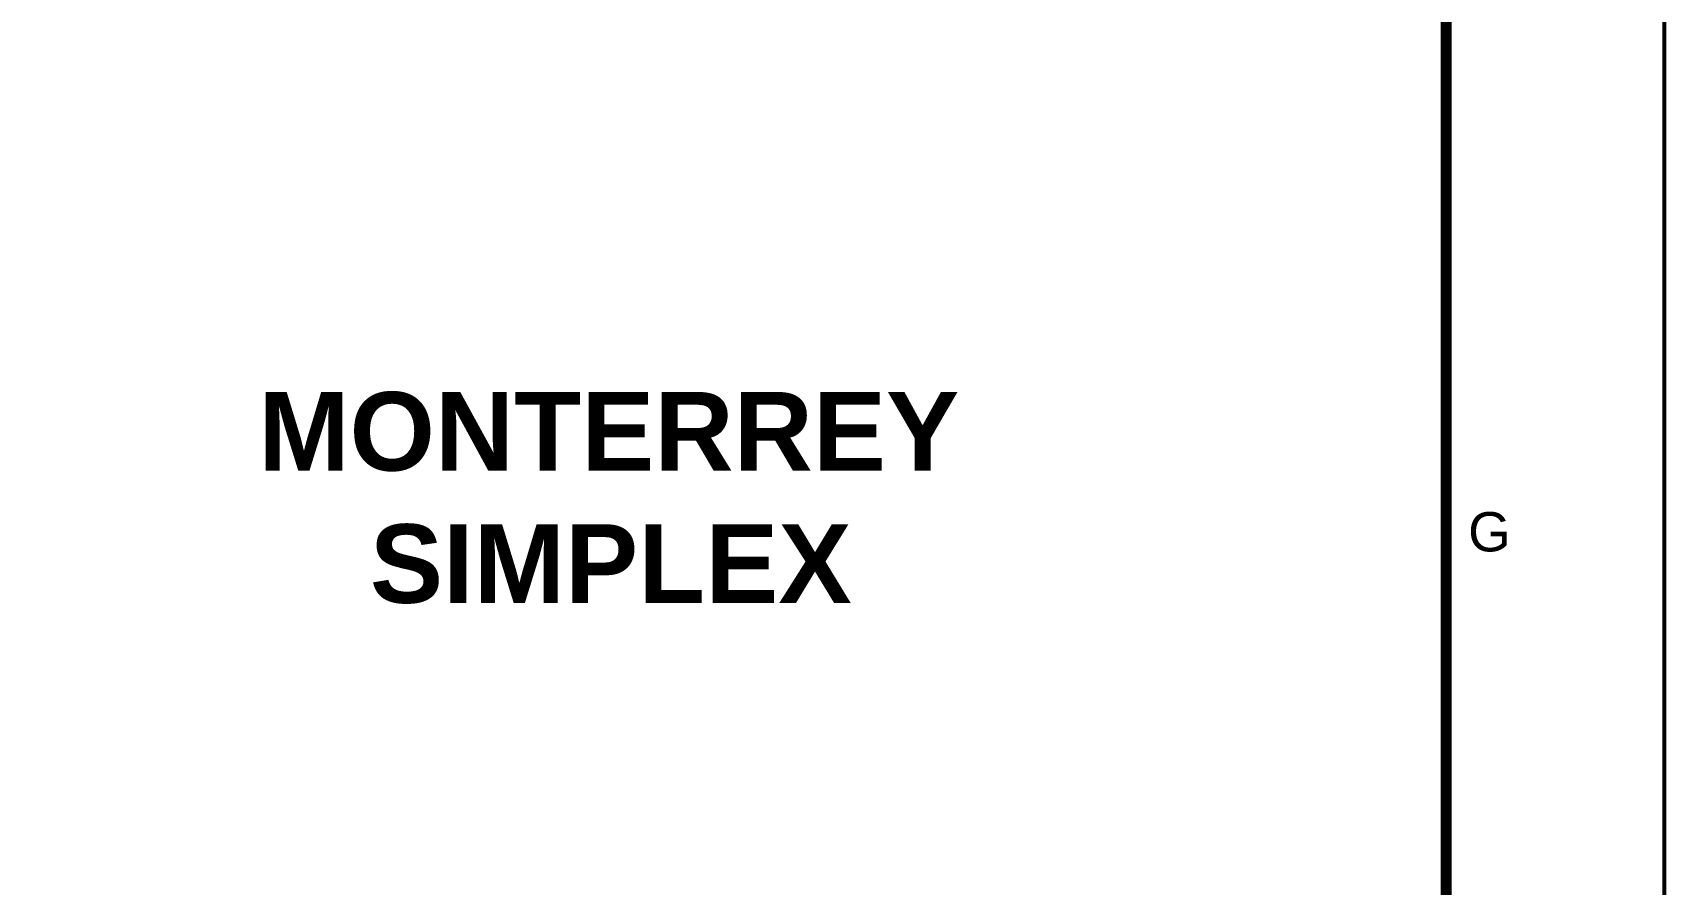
# Paper-space layout 'A000' of a CAD drawing. Header units: metres, sheet in millimetres. Extents: x -6 to 588, y -18 to 402.
# Drawn here: x 535.4 to 588.3, y 136.8 to 164.3 of the extents above; entities that cross this region are included whole.
import ezdxf
from ezdxf.enums import TextEntityAlignment as Align

# ---------------------------------------------------------------- set-up
doc = ezdxf.new("R2010")
doc.units = ezdxf.units.M
doc.header["$MEASUREMENT"] = 0
doc.layers.add('G-ANNO-NPLT', color=210, linetype='Continuous', plot=False)
doc.layers.add('G-ANNO-TEXT', color=3, linetype='Continuous')
doc.layers.add('G-ANNO-TTLB', color=3, linetype='Continuous')
doc.styles.add('ARIAL', font='arial.ttf')
doc.styles.add('ARIAL-BOLD', font='')
doc.styles.get('ARIAL-BOLD').set_extended_font_data('Arial', bold=True)

# ---------------------------------------------------------------- blocks, each defined once
blk = doc.blocks.new('A1_GRID_LAYOUT')
at = {"layer": 'G-ANNO-NPLT', "const_width": 0.18}
blk.add_lwpolyline([(841, 0), (841, 594)], dxfattribs=at)
at = {"layer": 'G-ANNO-TTLB', "const_width": 0.5, "flags": 128}
blk.add_lwpolyline([(25, 584), (25, 10), (831, 10), (831, 584)], close=True, dxfattribs=at)
at = {"layer": 'G-ANNO-TEXT', "style": 'ARIAL'}
blk.add_text('G', height=1.8, dxfattribs=at).set_placement((832.983, 235), align=Align.MIDDLE_CENTER)
blk = doc.blocks.new('BLOCK_TITLE')
at = {"layer": 'G-ANNO-TEXT', "style": 'ARIAL-BOLD'}
for tag, p, height in [('PROJECT_TITLE_001', (-45.317, 222.275), 3.6), ('STUDENTS_001', (-31.827, 160.465), 1.8), ('STUDENTS_002', (-31.968, 157.434), 1.8), ('STUDENTS_003', (-31.977, 154.403), 1.8), ('DRAWING_TITLE_001', (-35.365, 141), 1.8), ('NOTES_001', (-25.48, 124.1), 1.8), ('FILENAME_001', (-32.858, 107.683), 1.8)]:
    blk.add_attdef(tag, p, '', height=height, dxfattribs=at)
at = {"layer": 'G-ANNO-TEXT', "style": 'ARIAL-BOLD', "flags": 2}
for tag, p in [('CLASS_001', (-38.724, 192.282)), ('CLASS_002', (-34.96, 189.251)), ('PROFESSOR_001', (-36.329, 174.1))]:
    blk.add_attdef(tag, p, '', height=1.8, dxfattribs=at)
at = {"layer": 'G-ANNO-TEXT', "style": 'ARIAL-BOLD'}
for tag, p in [('VERSION_9', (-49, 92.5)), ('VERSION_8', (-49, 87.5)), ('VERSION_7', (-49, 82.5)), ('VERSION_6', (-49, 77.5)), ('VERSION_5', (-49, 72.5)), ('VERSION_4', (-49, 67.5)), ('VERSION_3', (-49, 62.5)), ('VERSION_2', (-49, 57.5)), ('VERSION_1', (-49, 52.5)), ('SHEET_TOTAL', (-5.681, 47.981)), ('DATE', (-39.015, 5.53)), ('REV', (-39.015, 2.506))]:
    blk.add_attdef(tag, text='', height=1.8, dxfattribs=at).set_placement(p, align=Align.MIDDLE_LEFT)
for tag, p in [('DATA_9', (-2.806, 92.5)), ('DATA_8', (-2.806, 87.5)), ('DATA_7', (-2.806, 82.5)), ('DATA_6', (-2.806, 77.5)), ('DATA_5', (-2.806, 72.5)), ('DATA_4', (-2.806, 67.5)), ('DATA_3', (-2.806, 62.5)), ('DATA_2', (-2.806, 57.5)), ('DATA_1', (-2.806, 52.5)), ('SHEET_COPY', (-11.423, 47.981)), ('SCALE', (-4.416, 5.53))]:
    blk.add_attdef(tag, text='', height=1.8, dxfattribs=at).set_placement(p, align=Align.MIDDLE_RIGHT)
blk.add_attdef('SHEET', text='', height=9.6, dxfattribs=at).set_placement((-25, 25), align=Align.MIDDLE_CENTER)

psp = doc.layouts.new('A000')

# ---------------------------------------------------------------- block references
ref = psp.add_blockref('BLOCK_TITLE', (571.824, -8.634), dxfattribs=dict(xscale=0.7063020214030911, yscale=0.7063020214030911, zscale=0.7063020214030911))
ref.add_attrib('PROJECT_TITLE_001', 'MONTERREY', (542.692, 150.171), dxfattribs={"layer": 'G-ANNO-TEXT', "height": 2.5427, "style": 'ARIAL-BOLD'})
ref.add_attrib('PROJECT_TITLE_002', 'SIMPLEX', (546.309, 145.89), dxfattribs={"layer": 'G-ANNO-TEXT', "height": 2.5427, "style": 'ARIAL-BOLD'})

# ---------------------------------------------------------------- next in the draw order: block references
at = {"xscale": 0.7063020214030911, "yscale": 0.7063020214030911, "zscale": 0.7063020214030911}
psp.add_blockref('A1_GRID_LAYOUT', (-5.792, -17.79), dxfattribs=at)

doc.saveas('drawing.dxf')
